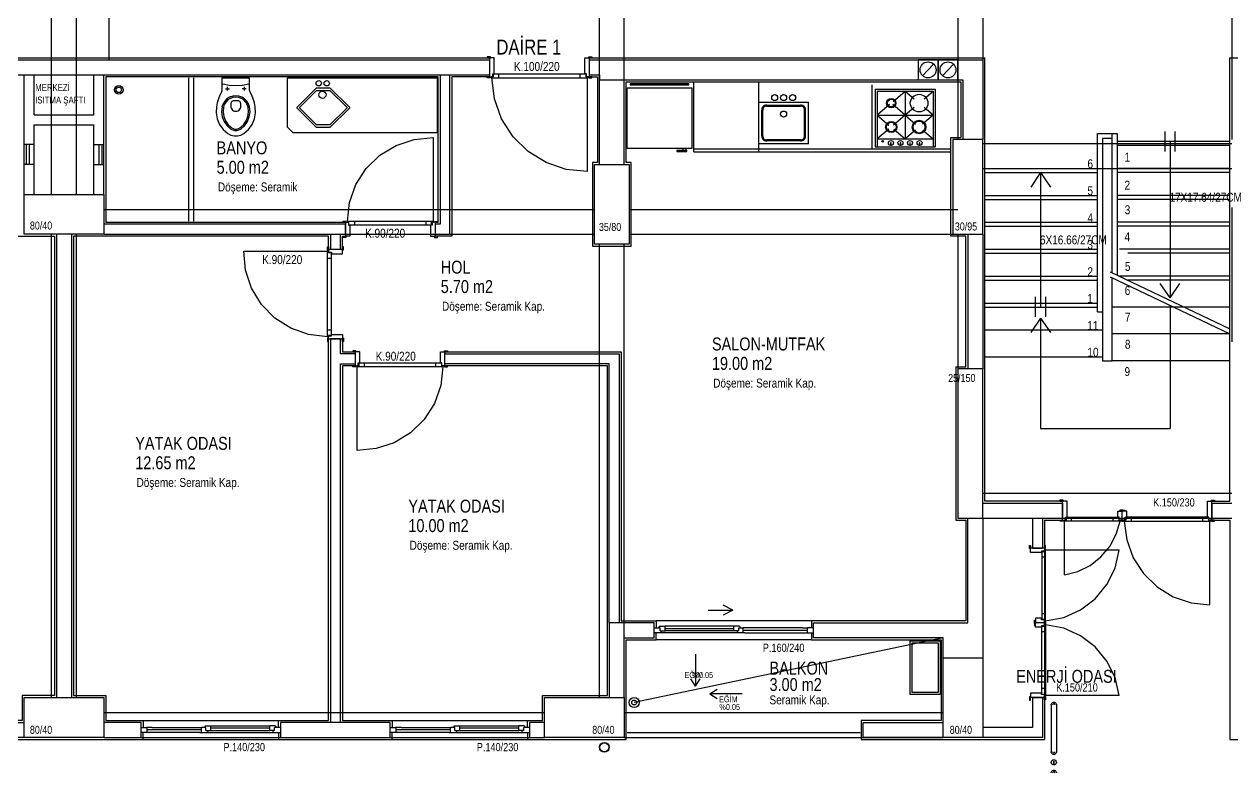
# Model space of a CAD drawing. Header units: centimetres. Extents: x 0 to 13208, y -30 to 2970.
# Drawn here: x 1680 to 2286, y 1142 to 1518 of the extents above; entities that cross this region are included whole.
import ezdxf

# ---------------------------------------------------------------- set-up
doc = ezdxf.new("R2010")
doc.units = ezdxf.units.CM
doc.layers.add('SCOTT-MIMARI', color=8, linetype='CONTINUOUS')
doc.styles.get("Standard").update_dxf_attribs({"font": 'arial.ttf', "width": 0.8})

msp = doc.modelspace()

# ---------------------------------------------------------------- linework, layer by layer
at = {"layer": 'SCOTT-MIMARI'}
for p, q in [((1912.02, 1501.8), (1912.02, 1501.22)), ((1913.58, 1501.8), (1912.02, 1501.8)), ((1912.02, 1501.22), (1913.58, 1501.22)), ((1915.55, 1501.22), (1913.3, 1501.22)), ((1913.3, 1491.72), (1913.3, 1501.22)), ((1913.58, 1501.22), (1913.58, 1501.8)), ((1915.55, 1493.22), (1915.55, 1501.22)), ((1961.05, 1501.22), (1963.3, 1501.22)), ((1961.05, 1493.22), (1961.05, 1501.22)), ((1963.01, 1501.22), (1963.01, 1501.8)), ((1963.01, 1501.8), (1964.57, 1501.8)), ((1964.57, 1501.22), (1963.01, 1501.22)), ((1963.3, 1491.72), (1963.3, 1501.22)), ((1964.57, 1501.8), (1964.57, 1501.22)), ((1912.05, 1491.72), (1913.58, 1491.72)), ((1912.05, 1491.24), (1912.05, 1491.72)), ((1913.3, 1491.72), (1914.8, 1491.72)), ((1913.58, 1491.72), (1913.58, 1491.24)), ((1914.3, 1491.72), (1914.3, 1491.22)), ((1915.06, 1491.7), (1914.3, 1491.7)), ((1914.8, 1491.72), (1914.8, 1493.22)), ((1914.8, 1493.22), (1915.55, 1493.22)), ((1961.54, 1493.16), (1915.06, 1493.16)), ((1915.06, 1493.16), (1915.06, 1491.7)), ((1917.87, 1491.22), (1917.87, 1493.16)), ((1958.72, 1491.22), (1958.72, 1493.16)), ((1961.8, 1493.22), (1961.05, 1493.22)), ((1961.54, 1493.16), (1961.54, 1491.7)), ((1961.54, 1491.7), (1962.29, 1491.7)), ((1961.8, 1491.72), (1961.8, 1493.22)), ((1963.3, 1491.72), (1961.8, 1491.72)), ((1962.29, 1491.72), (1962.29, 1491.22)), ((1964.55, 1491.72), (1963.01, 1491.72)), ((1963.01, 1491.72), (1963.01, 1491.24)), ((1964.55, 1491.24), (1964.55, 1491.72)), ((1778.93, 1491.22), (1792.67, 1491.22)), ((1778.93, 1484.93), (1778.93, 1491.22)), ((1780.61, 1485.72), (1782.57, 1485.72)), ((1781.53, 1486.66), (1781.53, 1484.81)), ((1790.98, 1485.72), (1789.02, 1485.72)), ((1790.06, 1486.66), (1790.06, 1484.81)), ((1792.67, 1484.93), (1792.67, 1491.22)), ((1913.58, 1491.24), (1912.05, 1491.24)), ((1914.3, 1491.22), (1962.29, 1491.22)), ((1962.29, 1444.23), (1962.29, 1491.22)), ((1963.01, 1491.24), (1964.55, 1491.24)), ((1982.25, 1455.8), (1982.25, 1486.3)), ((1982.25, 1486.3), (2014.75, 1486.3)), ((2013.25, 1488.3), (1983.75, 1488.3)), ((1983.75, 1488.3), (1983.75, 1487.8)), ((1983.75, 1487.8), (2013.25, 1487.8)), ((2013.25, 1487.8), (2013.25, 1488.3)), ((2014.75, 1486.3), (2014.75, 1455.8)), ((2106.81, 1485.55), (2106.81, 1456.55)), ((2106.81, 1485.55), (2136.81, 1485.55)), ((1786.88, 1479.67), (1784.71, 1479.67)), ((2107.81, 1484.55), (2135.81, 1484.55)), ((2107.81, 1484.55), (2107.81, 1456.55)), ((2115.71, 1479.33), (2121.81, 1484.55)), ((2121.81, 1484.55), (2126.29, 1480.71)), ((2121.81, 1484.55), (2121.81, 1460.55)), ((2131.33, 1480.71), (2135.81, 1484.55)), ((2135.81, 1484.55), (2135.81, 1460.55)), ((2048.3, 1458.05), (2048.3, 1479.05)), ((2048.3, 1479.05), (2073.3, 1479.05)), ((2049.8, 1462.05), (2049.8, 1475.05)), ((2050.3, 1462.05), (2050.3, 1475.05)), ((2052.3, 1477.55), (2069.3, 1477.55)), ((2052.3, 1477.05), (2069.3, 1477.05)), ((2071.3, 1462.05), (2071.3, 1475.05)), ((2071.8, 1462.05), (2071.8, 1475.05)), ((2073.3, 1458.05), (2073.3, 1479.05)), ((2114.02, 1477.87), (2107.81, 1472.55)), ((2121.81, 1472.55), (2115.69, 1477.8)), ((2126.29, 1476.4), (2121.81, 1472.55)), ((2135.81, 1472.55), (2131.33, 1476.4)), ((2107.81, 1472.55), (2113.65, 1467.54)), ((2107.81, 1472.55), (2135.81, 1472.55)), ((2121.81, 1472.55), (2115.96, 1467.54)), ((2121.81, 1472.55), (2127.04, 1468.07)), ((2135.81, 1472.55), (2130.5, 1468)), ((1884.79, 1461.22), (1884.79, 1419.22)), ((2113.57, 1465.49), (2107.81, 1460.55)), ((2116.13, 1465.43), (2121.81, 1460.55)), ((2126.96, 1464.96), (2121.81, 1460.55)), ((2130.7, 1464.93), (2135.81, 1460.55)), ((2010.25, 1455.8), (2010.25, 1454.8)), ((2011.75, 1455.8), (2011.75, 1454.8)), ((2073.3, 1458.05), (2048.3, 1458.05)), ((2069.3, 1460.05), (2052.3, 1460.05)), ((2069.3, 1459.55), (2052.3, 1459.55)), ((2106.81, 1456.55), (2136.81, 1456.55)), ((2107.81, 1460.55), (2135.81, 1460.55)), ((2114.79, 1458.54), (2114.52, 1458.54)), ((2114.52, 1458.54), (2114.52, 1457.31)), ((2114.79, 1457.31), (2114.79, 1458.54)), ((2119.58, 1458.54), (2119.31, 1458.54)), ((2119.31, 1458.54), (2119.31, 1457.31)), ((2119.58, 1457.31), (2119.58, 1458.54)), ((2124.38, 1458.54), (2124.11, 1458.54)), ((2124.11, 1458.54), (2124.11, 1457.31)), ((2124.38, 1457.31), (2124.38, 1458.54)), ((2129.17, 1458.54), (2128.9, 1458.54)), ((2128.9, 1458.54), (2128.9, 1457.31)), ((2129.17, 1457.31), (2129.17, 1458.54)), ((2135.81, 1460.55), (2135.81, 1456.55)), ((2284.8, 1459.22), (2228.3, 1459.22)), ((2284.8, 1457.22), (2228.3, 1457.22)), ((2007.25, 1454.8), (2007.25, 1454.3)), ((2012.25, 1454.8), (2007.25, 1454.8)), ((2007.25, 1454.3), (2012.25, 1454.3)), ((2012.25, 1454.3), (2012.25, 1454.8)), ((2015.8, 1454.05), (2144.3, 1454.05)), ((2161.8, 1445.72), (2218.3, 1445.72)), ((2161.8, 1443.72), (2218.3, 1443.72)), ((2284.8, 1445.72), (2228.3, 1445.72)), ((2284.8, 1443.72), (2228.3, 1443.72)), ((2161.8, 1432.22), (2218.3, 1432.22)), ((2284.8, 1432.22), (2228.3, 1432.22)), ((2161.8, 1430.22), (2218.3, 1430.22)), ((2284.8, 1430.22), (2228.3, 1430.22)), ((1841.08, 1419.21), (1839.55, 1419.21)), ((1839.55, 1419.21), (1839.55, 1418.72)), ((1839.55, 1418.72), (1841.08, 1418.72)), ((1840.8, 1418.72), (1842.3, 1418.72)), ((1840.8, 1418.72), (1840.8, 1411.72)), ((1841.08, 1418.72), (1841.08, 1419.21)), ((1841.8, 1419.22), (1884.79, 1419.22)), ((1841.8, 1418.72), (1841.8, 1419.22)), ((1842.56, 1418.75), (1841.8, 1418.75)), ((1842.3, 1418.72), (1842.3, 1417.22)), ((1842.56, 1417.29), (1842.56, 1418.75)), ((1845.37, 1419.22), (1845.37, 1417.29)), ((1881.22, 1419.22), (1881.22, 1417.29)), ((1884.04, 1418.75), (1884.79, 1418.75)), ((1884.04, 1417.29), (1884.04, 1418.75)), ((1884.3, 1418.72), (1884.3, 1417.22)), ((1885.8, 1418.72), (1884.3, 1418.72)), ((1884.79, 1418.72), (1884.79, 1419.22)), ((1885.51, 1419.21), (1887.05, 1419.21)), ((1885.51, 1418.72), (1885.51, 1419.21)), ((1887.05, 1418.72), (1885.51, 1418.72)), ((1885.8, 1418.72), (1885.8, 1411.72)), ((1887.05, 1419.21), (1887.05, 1418.72)), ((2161.8, 1418.72), (2218.3, 1418.72)), ((2284.8, 1418.72), (2228.3, 1418.72)), ((1842.3, 1417.22), (1843.05, 1417.22)), ((1884.04, 1417.29), (1842.56, 1417.29)), ((1843.05, 1417.22), (1843.05, 1411.72)), ((1884.3, 1417.22), (1883.55, 1417.22)), ((1883.55, 1417.22), (1883.55, 1411.72)), ((2161.8, 1416.72), (2218.3, 1416.72)), ((2284.8, 1416.72), (2228.3, 1416.72)), ((1839.87, 1406.5), (1839.3, 1406.5)), ((1839.3, 1406.5), (1839.3, 1404.94)), ((1839.52, 1411.15), (1839.52, 1411.72)), ((1839.52, 1411.72), (1841.08, 1411.72)), ((1841.08, 1411.15), (1839.52, 1411.15)), ((1839.87, 1404.94), (1839.87, 1406.5)), ((1843.05, 1411.72), (1840.8, 1411.72)), ((1841.08, 1411.72), (1841.08, 1411.15)), ((1883.55, 1411.72), (1885.8, 1411.72)), ((1885.51, 1411.72), (1885.51, 1411.15)), ((1887.07, 1411.72), (1885.51, 1411.72)), ((1885.51, 1411.15), (1887.07, 1411.15)), ((1887.07, 1411.15), (1887.07, 1411.72)), ((1789.8, 1404.22), (1831.8, 1404.22)), ((1831.8, 1361.23), (1831.8, 1404.22)), ((1832.3, 1404.22), (1831.8, 1404.22)), ((1831.8, 1400.65), (1833.73, 1400.65)), ((1831.81, 1404.94), (1831.81, 1406.47)), ((1831.81, 1406.47), (1832.3, 1406.47)), ((1832.3, 1404.94), (1831.81, 1404.94)), ((1832.27, 1403.47), (1832.27, 1404.22)), ((1833.73, 1403.47), (1832.27, 1403.47)), ((1832.3, 1406.47), (1832.3, 1404.94)), ((1832.3, 1405.22), (1839.3, 1405.22)), ((1832.3, 1405.22), (1832.3, 1403.72)), ((1832.3, 1403.72), (1833.8, 1403.72)), ((1833.73, 1403.47), (1833.73, 1361.98)), ((1833.8, 1403.72), (1833.8, 1402.97)), ((1833.8, 1402.97), (1839.3, 1402.97)), ((1839.3, 1402.97), (1839.3, 1405.22)), ((1839.3, 1404.94), (1839.87, 1404.94)), ((2161.8, 1405.22), (2218.3, 1405.22)), ((2161.8, 1403.22), (2218.3, 1403.22)), ((2284.8, 1405.22), (2229.34, 1405.22)), ((2284.8, 1403.22), (2233.53, 1403.22)), ((2161.8, 1391.72), (2218.3, 1391.72)), ((2161.8, 1389.72), (2218.3, 1389.72)), ((2284.8, 1391.72), (2229.34, 1391.72)), ((2284.8, 1389.72), (2233.53, 1389.72)), ((2161.8, 1378.22), (2218.3, 1378.22)), ((2161.8, 1376.22), (2218.3, 1376.22)), ((2284.8, 1376.22), (2225.8, 1376.22)), ((1831.8, 1364.8), (1833.73, 1364.8)), ((2161.8, 1364.72), (2220.8, 1364.72)), ((1832.3, 1361.23), (1831.8, 1361.23)), ((1831.81, 1360.51), (1831.81, 1358.98)), ((1832.3, 1360.51), (1831.81, 1360.51)), ((1831.81, 1358.98), (1832.3, 1358.98)), ((1833.73, 1361.98), (1832.27, 1361.98)), ((1832.27, 1361.98), (1832.27, 1361.23)), ((1832.3, 1360.22), (1832.3, 1361.72)), ((1832.3, 1361.72), (1833.8, 1361.72)), ((1832.3, 1358.98), (1832.3, 1360.51)), ((1832.3, 1360.22), (1839.3, 1360.22)), ((1833.8, 1362.47), (1839.3, 1362.47)), ((1833.8, 1361.72), (1833.8, 1362.47)), ((1839.3, 1362.47), (1839.3, 1360.22)), ((1839.3, 1360.51), (1839.87, 1360.51)), ((1839.3, 1358.95), (1839.3, 1360.51)), ((1839.87, 1358.95), (1839.3, 1358.95)), ((1839.87, 1360.51), (1839.87, 1358.95)), ((2284.8, 1362.72), (2225.8, 1362.72)), ((1844.52, 1354.3), (1844.52, 1353.72)), ((1846.08, 1354.3), (1844.52, 1354.3)), ((1844.52, 1353.72), (1846.08, 1353.72)), ((1848.05, 1353.72), (1845.8, 1353.72)), ((1845.8, 1346.72), (1845.8, 1353.72)), ((1846.08, 1353.72), (1846.08, 1354.3)), ((1848.05, 1348.22), (1848.05, 1353.72)), ((1888.55, 1353.72), (1890.8, 1353.72)), ((1888.55, 1348.22), (1888.55, 1353.72)), ((1890.51, 1353.72), (1890.51, 1354.3)), ((1890.51, 1354.3), (1892.07, 1354.3)), ((1892.07, 1353.72), (1890.51, 1353.72)), ((1890.8, 1346.72), (1890.8, 1353.72)), ((1892.07, 1354.3), (1892.07, 1353.72)), ((1844.55, 1346.72), (1846.08, 1346.72)), ((1844.55, 1346.24), (1844.55, 1346.72)), ((1846.08, 1346.24), (1844.55, 1346.24)), ((1845.8, 1346.72), (1847.3, 1346.72)), ((1846.08, 1346.72), (1846.08, 1346.24)), ((1846.8, 1346.72), (1846.8, 1346.22)), ((1847.56, 1346.7), (1846.8, 1346.7)), ((1889.79, 1346.22), (1846.8, 1346.22)), ((1846.8, 1304.23), (1846.8, 1346.22)), ((1847.3, 1348.22), (1848.05, 1348.22)), ((1847.3, 1346.72), (1847.3, 1348.22)), ((1847.56, 1348.16), (1889.04, 1348.16)), ((1847.56, 1348.16), (1847.56, 1346.7)), ((1850.37, 1346.22), (1850.37, 1348.16)), ((1886.22, 1346.22), (1886.22, 1348.16)), ((1889.3, 1348.22), (1888.55, 1348.22)), ((1889.04, 1348.16), (1889.04, 1346.7)), ((1889.04, 1346.7), (1889.79, 1346.7)), ((1889.3, 1346.72), (1889.3, 1348.22)), ((1890.8, 1346.72), (1889.3, 1346.72)), ((1889.79, 1346.72), (1889.79, 1346.22)), ((1892.05, 1346.72), (1890.51, 1346.72)), ((1890.51, 1346.72), (1890.51, 1346.24)), ((1890.51, 1346.24), (1892.05, 1346.24)), ((1892.05, 1346.24), (1892.05, 1346.72)), ((2161.8, 1351.22), (2220.8, 1351.22)), ((2284.8, 1349.22), (2225.8, 1349.22)), ((2201.08, 1279.3), (2199.52, 1279.3)), ((2199.52, 1279.3), (2199.52, 1278.72)), ((2201.08, 1278.72), (2201.08, 1279.3)), ((2275.51, 1278.72), (2275.51, 1279.3)), ((2275.51, 1279.3), (2277.07, 1279.3)), ((2277.07, 1279.3), (2277.07, 1278.72)), ((2199.52, 1278.72), (2201.08, 1278.72)), ((2200.8, 1269.22), (2200.8, 1278.72)), ((2203.05, 1278.72), (2200.8, 1278.72)), ((2203.05, 1270.72), (2203.05, 1278.72)), ((2228.55, 1270.72), (2228.55, 1273.72)), ((2228.55, 1273.72), (2230.8, 1273.72)), ((2229.52, 1274.3), (2229.52, 1273.72)), ((2231.08, 1274.3), (2229.52, 1274.3)), ((2229.52, 1273.72), (2231.08, 1273.72)), ((2230.51, 1274.3), (2232.07, 1274.3)), ((2230.51, 1273.72), (2230.51, 1274.3)), ((2232.07, 1273.72), (2230.51, 1273.72)), ((2233.05, 1273.72), (2230.8, 1273.72)), ((2230.8, 1269.22), (2230.8, 1273.72)), ((2230.8, 1269.22), (2230.8, 1273.72)), ((2231.08, 1273.72), (2231.08, 1274.3)), ((2232.07, 1274.3), (2232.07, 1273.72)), ((2233.05, 1270.72), (2233.05, 1273.72)), ((2273.55, 1278.72), (2275.8, 1278.72)), ((2273.55, 1270.72), (2273.55, 1278.72)), ((2277.07, 1278.72), (2275.51, 1278.72)), ((2275.8, 1269.22), (2275.8, 1278.72)), ((2199.55, 1268.74), (2199.55, 1269.22)), ((2199.55, 1269.22), (2201.08, 1269.22)), ((2201.08, 1268.74), (2199.55, 1268.74)), ((2200.8, 1269.22), (2202.3, 1269.22)), ((2201.08, 1269.22), (2201.08, 1268.74)), ((2201.8, 1269.22), (2201.8, 1268.72)), ((2202.56, 1269.2), (2201.8, 1269.2)), ((2201.8, 1241.73), (2201.8, 1268.72)), ((2229.79, 1268.72), (2201.8, 1268.72)), ((2202.3, 1269.22), (2202.3, 1270.72)), ((2202.3, 1270.72), (2203.05, 1270.72)), ((2202.56, 1270.66), (2202.56, 1269.2)), ((2202.56, 1270.66), (2229.04, 1270.66)), ((2205.37, 1268.72), (2205.37, 1270.66)), ((2226.22, 1268.72), (2226.22, 1270.66)), ((2229.3, 1270.72), (2228.55, 1270.72)), ((2229.04, 1270.66), (2229.04, 1269.2)), ((2229.04, 1269.2), (2229.79, 1269.2)), ((2229.3, 1269.22), (2229.3, 1270.72)), ((2230.8, 1269.22), (2229.3, 1269.22)), ((2229.55, 1269.22), (2231.08, 1269.22)), ((2229.55, 1268.74), (2229.55, 1269.22)), ((2231.08, 1268.74), (2229.55, 1268.74)), ((2229.79, 1269.22), (2229.79, 1268.72)), ((2230.51, 1269.22), (2230.51, 1268.74)), ((2232.05, 1269.22), (2230.51, 1269.22)), ((2230.51, 1268.74), (2232.05, 1268.74)), ((2230.8, 1269.22), (2232.3, 1269.22)), ((2231.08, 1269.22), (2231.08, 1268.74)), ((2231.8, 1269.22), (2231.8, 1268.72)), ((2232.56, 1269.2), (2231.8, 1269.2)), ((2231.8, 1268.72), (2274.79, 1268.72)), ((2232.05, 1268.74), (2232.05, 1269.22)), ((2232.3, 1269.22), (2232.3, 1270.72)), ((2232.3, 1270.72), (2233.05, 1270.72)), ((2274.04, 1270.66), (2232.56, 1270.66)), ((2232.56, 1270.66), (2232.56, 1269.2)), ((2235.37, 1268.72), (2235.37, 1270.66)), ((2271.22, 1268.72), (2271.22, 1270.66)), ((2274.3, 1270.72), (2273.55, 1270.72)), ((2274.04, 1270.66), (2274.04, 1269.2)), ((2274.04, 1269.2), (2274.79, 1269.2)), ((2274.3, 1269.22), (2274.3, 1270.72)), ((2275.8, 1269.22), (2274.3, 1269.22)), ((2274.79, 1269.22), (2274.79, 1268.72)), ((2274.79, 1226.73), (2274.79, 1268.72)), ((2277.05, 1269.22), (2275.51, 1269.22)), ((2275.51, 1269.22), (2275.51, 1268.74)), ((2275.51, 1268.74), (2277.05, 1268.74)), ((2277.05, 1268.74), (2277.05, 1269.22)), ((2184.22, 1256.5), (2184.8, 1256.5)), ((2184.22, 1254.94), (2184.22, 1256.5)), ((2184.8, 1254.94), (2184.22, 1254.94)), ((2184.8, 1256.5), (2184.8, 1254.94)), ((2184.8, 1252.97), (2184.8, 1255.22)), ((2191.8, 1255.22), (2184.8, 1255.22)), ((2191.8, 1256.47), (2191.8, 1254.94)), ((2192.29, 1256.47), (2191.8, 1256.47)), ((2191.8, 1255.22), (2191.8, 1253.72)), ((2191.8, 1254.94), (2192.29, 1254.94)), ((2192.29, 1254.94), (2192.29, 1256.47)), ((2190.3, 1252.97), (2184.8, 1252.97)), ((2190.3, 1253.72), (2190.3, 1252.97)), ((2191.8, 1253.72), (2190.3, 1253.72)), ((2190.37, 1253.47), (2190.37, 1219.48)), ((2190.37, 1253.47), (2191.82, 1253.47)), ((2192.3, 1250.65), (2190.37, 1250.65)), ((2191.8, 1254.22), (2192.3, 1254.22)), ((2191.82, 1253.47), (2191.82, 1254.22)), ((2192.3, 1218.73), (2192.3, 1254.22)), ((2229.29, 1254.22), (2192.3, 1254.22)), ((2186.72, 1217.44), (2186.72, 1219)), ((2186.72, 1219), (2187.3, 1219)), ((2187.3, 1219.97), (2187.3, 1217.72)), ((2190.3, 1219.97), (2187.3, 1219.97)), ((2187.3, 1219), (2187.3, 1217.44)), ((2190.3, 1219.22), (2190.3, 1219.97)), ((2191.8, 1219.22), (2190.3, 1219.22)), ((2192.3, 1222.3), (2190.37, 1222.3)), ((2190.37, 1219.48), (2191.82, 1219.48)), ((2191.8, 1217.72), (2191.8, 1219.22)), ((2192.29, 1218.97), (2191.8, 1218.97)), ((2191.8, 1218.97), (2191.8, 1217.44)), ((2191.8, 1218.73), (2192.3, 1218.73)), ((2191.82, 1219.48), (2191.82, 1218.73)), ((2192.29, 1217.44), (2192.29, 1218.97)), ((1995.8, 1215.22), (1998.8, 1215.22)), ((1999.55, 1212.72), (1995.8, 1212.72)), ((1998.48, 1215.97), (2001.3, 1215.97)), ((1998.8, 1213.72), (1998.8, 1215.22)), ((1998.8, 1213.72), (2001.3, 1213.72)), ((1999.55, 1212.72), (1999.55, 1213.72)), ((2035.8, 1215.97), (2001.3, 1215.97)), ((2001.3, 1213.72), (2001.3, 1215.97)), ((2001.3, 1214.85), (2035.8, 1214.85)), ((2035.8, 1213.72), (2001.3, 1213.72)), ((2038.61, 1215.97), (2035.8, 1215.97)), ((2035.8, 1213.72), (2035.8, 1215.97)), ((2038.3, 1213.72), (2035.8, 1213.72)), ((2037.55, 1213.72), (2037.55, 1212.72)), ((2041.3, 1212.72), (2037.55, 1212.72)), ((2038.3, 1215.22), (2040.55, 1215.22)), ((2038.3, 1213.72), (2038.3, 1215.22)), ((2070.3, 1215.22), (2040.55, 1215.22)), ((2040.55, 1212.72), (2040.55, 1215.22)), ((2040.55, 1213.97), (2072.8, 1213.97)), ((2041.3, 1212.72), (2075.8, 1212.72)), ((2070.3, 1215.22), (2073.11, 1215.22)), ((2072.8, 1212.72), (2072.8, 1215.22)), ((2075.8, 1215.22), (2072.8, 1215.22)), ((2187.3, 1218.01), (2186.72, 1218.01)), ((2186.72, 1218.01), (2186.72, 1216.45)), ((2187.3, 1217.44), (2186.72, 1217.44)), ((2186.72, 1216.45), (2187.3, 1216.45)), ((2187.3, 1216.45), (2187.3, 1218.01)), ((2191.8, 1217.72), (2187.3, 1217.72)), ((2191.8, 1217.72), (2187.3, 1217.72)), ((2187.3, 1215.47), (2187.3, 1217.72)), ((2190.3, 1215.47), (2187.3, 1215.47)), ((2190.3, 1216.22), (2190.3, 1215.47)), ((2191.8, 1216.22), (2190.3, 1216.22)), ((2190.37, 1215.97), (2191.82, 1215.97)), ((2190.37, 1181.98), (2190.37, 1215.97)), ((2192.3, 1213.15), (2190.37, 1213.15)), ((2191.8, 1216.48), (2191.8, 1218.01)), ((2191.8, 1218.01), (2192.29, 1218.01)), ((2191.8, 1217.72), (2191.8, 1216.22)), ((2191.8, 1217.44), (2192.29, 1217.44)), ((2191.8, 1216.72), (2192.3, 1216.72)), ((2192.29, 1216.48), (2191.8, 1216.48)), ((2191.82, 1215.97), (2191.82, 1216.72)), ((2192.29, 1218.01), (2192.29, 1216.48)), ((2192.3, 1216.72), (2192.3, 1181.23)), ((2190.3, 1182.47), (2184.8, 1182.47)), ((2184.8, 1182.47), (2184.8, 1180.22)), ((2190.3, 1181.72), (2190.3, 1182.47)), ((2192.3, 1184.8), (2190.37, 1184.8)), ((2184.22, 1180.51), (2184.22, 1178.95)), ((2184.8, 1180.51), (2184.22, 1180.51)), ((2184.22, 1178.95), (2184.8, 1178.95)), ((2184.8, 1178.95), (2184.8, 1180.51)), ((2191.8, 1180.22), (2184.8, 1180.22)), ((2191.8, 1181.72), (2190.3, 1181.72)), ((2190.37, 1181.98), (2191.82, 1181.98)), ((2191.8, 1180.22), (2191.8, 1181.72)), ((2191.8, 1181.23), (2192.3, 1181.23)), ((2191.8, 1180.51), (2192.29, 1180.51)), ((2191.8, 1178.98), (2191.8, 1180.51)), ((2192.29, 1178.98), (2191.8, 1178.98)), ((2191.82, 1181.98), (2191.82, 1181.23)), ((2192.29, 1180.51), (2192.29, 1178.98)), ((2229.29, 1181.23), (2192.3, 1181.23)), ((2195.11, 1176.54), (2195.11, 1152.92)), ((2197.74, 1176.54), (2197.74, 1152.92)), ((1738.3, 1165.22), (1741.3, 1165.22)), ((1743.8, 1165.22), (1740.98, 1165.22)), ((1741.3, 1162.72), (1741.3, 1165.22)), ((1743.8, 1165.22), (1768.55, 1165.22)), ((1770.8, 1165.22), (1768.55, 1165.22)), ((1768.55, 1162.72), (1768.55, 1165.22)), ((1770.48, 1165.97), (1773.3, 1165.97)), ((1770.8, 1163.72), (1770.8, 1165.22)), ((1773.3, 1165.97), (1802.8, 1165.97)), ((1773.3, 1163.72), (1773.3, 1165.97)), ((1802.8, 1164.85), (1773.3, 1164.85)), ((1805.61, 1165.97), (1802.8, 1165.97)), ((1802.8, 1163.72), (1802.8, 1165.97)), ((1808.3, 1165.22), (1805.3, 1165.22)), ((1805.3, 1163.72), (1805.3, 1165.22)), ((1863.3, 1165.22), (1866.3, 1165.22)), ((1868.8, 1165.22), (1865.98, 1165.22)), ((1866.3, 1162.72), (1866.3, 1165.22)), ((1868.8, 1165.22), (1893.55, 1165.22)), ((1895.8, 1165.22), (1893.55, 1165.22)), ((1893.55, 1162.72), (1893.55, 1165.22)), ((1895.48, 1165.97), (1898.3, 1165.97)), ((1895.8, 1163.72), (1895.8, 1165.22)), ((1898.3, 1165.97), (1927.8, 1165.97)), ((1898.3, 1163.72), (1898.3, 1165.97)), ((1927.8, 1164.85), (1898.3, 1164.85)), ((1930.61, 1165.97), (1927.8, 1165.97)), ((1927.8, 1163.72), (1927.8, 1165.97)), ((1933.3, 1165.22), (1930.3, 1165.22)), ((1930.3, 1163.72), (1930.3, 1165.22)), ((1767.8, 1162.72), (1738.3, 1162.72)), ((1768.55, 1163.97), (1741.3, 1163.97)), ((1767.8, 1162.72), (1771.55, 1162.72)), ((1770.8, 1163.72), (1773.3, 1163.72)), ((1771.55, 1163.72), (1771.55, 1162.72)), ((1773.3, 1163.72), (1802.8, 1163.72)), ((1805.3, 1163.72), (1802.8, 1163.72)), ((1804.55, 1162.72), (1804.55, 1163.72)), ((1804.55, 1162.72), (1808.3, 1162.72)), ((1892.8, 1162.72), (1863.3, 1162.72)), ((1893.55, 1163.97), (1866.3, 1163.97)), ((1892.8, 1162.72), (1896.55, 1162.72)), ((1895.8, 1163.72), (1898.3, 1163.72)), ((1896.55, 1163.72), (1896.55, 1162.72)), ((1898.3, 1163.72), (1927.8, 1163.72)), ((1930.3, 1163.72), (1927.8, 1163.72)), ((1929.55, 1162.72), (1929.55, 1163.72)), ((1929.55, 1162.72), (1933.3, 1162.72))]:
    msp.add_line(p, q, dxfattribs=at)
for points in [[(1693.3, 1432.72), (1693.3, 1632.72)], [(1705.8, 1432.72), (1705.8, 1632.72)], [(1968.3, 1447.72), (1968.3, 1617.72)], [(1980.8, 1447.72), (1980.8, 1617.72)], [(1722.07, 1565.22), (1722.07, 1500.22)], [(2148.3, 1565.22), (2148.3, 1460.22)], [(2160.8, 1565.22), (2160.8, 1460.22)], [(2285.8, 1565.22), (2285.8, 1460.22)], [(1485.8, 1501.22), (1913.3, 1501.22)], [(1485.8, 1500.22), (1913.3, 1500.22)], [(1913.3, 1492.72), (1913.3, 1500.22)], [(1963.3, 1501.22), (2161.8, 1501.22)], [(1963.3, 1500.22), (2160.8, 1500.22), (2160.8, 1460.22)], [(1963.3, 1492.72), (1963.3, 1500.22)], [(2138.3, 1490.22), (2138.3, 1500.22), (2128.3, 1500.22), (2128.3, 1490.22), (2138.3, 1490.22)], [(2136.01, 1498.16), (2130.58, 1492.29)], [(2148.3, 1490.22), (2148.3, 1500.22), (2138.3, 1500.22), (2138.3, 1490.22), (2148.3, 1490.22)], [(2146.01, 1498.16), (2140.58, 1492.29)], [(2200.8, 1278.72), (2161.8, 1278.72), (2161.8, 1501.22)], [(2275.8, 1278.72), (2284.8, 1278.72), (2284.8, 1501.22)], [(2284.8, 1501.22), (2503.3, 1501.22)], [(1485.8, 1492.72), (1913.3, 1492.72)], [(1679.55, 1432.72), (1679.55, 1492.72)], [(1684.55, 1472.72), (1684.55, 1492.72)], [(1714.55, 1472.72), (1714.55, 1492.72)], [(1719.55, 1432.72), (1719.55, 1492.72)], [(1885.8, 1418.72), (1887.3, 1418.72), (1887.3, 1491.72), (1720.55, 1491.72), (1720.55, 1418.72), (1840.8, 1418.72)], [(1888.3, 1492.72), (1888.3, 1417.72), (1885.8, 1417.72), (1885.8, 1412.72), (1893.3, 1412.72), (1893.3, 1492.72)], [(1913.3, 1491.72), (1894.3, 1491.72), (1894.3, 1411.72), (1885.8, 1411.72)], [(1962.76, 1491.43), (1962.46, 1491.43), (1962.76, 1491.43)], [(1963.3, 1492.72), (1968.3, 1492.72), (1968.3, 1490.22), (2150.8, 1490.22)], [(1963.3, 1491.72), (1967.3, 1491.72), (1967.3, 1448.72), (1964.8, 1448.72), (1964.8, 1406.72), (1984.3, 1406.72), (1984.3, 1448.72), (1981.8, 1448.72), (1981.8, 1489.22), (2149.8, 1489.22), (2149.8, 1461.22)], [(1762.05, 1491.22), (1762.05, 1419.22)], [(1764.55, 1491.22), (1764.55, 1419.22)], [(1779.31, 1488.3), (1782.52, 1487.57), (1785.8, 1487.32), (1789.08, 1487.57), (1792.29, 1488.3)], [(1886.8, 1463.72), (1814.59, 1463.72), (1811.8, 1466.52), (1811.8, 1491.22), (1886.8, 1491.22), (1886.8, 1463.72), (1886.8, 1463.72)], [(1816.56, 1476.04), (1816.56, 1476.49), (1826.36, 1486.29), (1833.06, 1486.29), (1842.86, 1476.49), (1842.86, 1476.04), (1833.06, 1466.24), (1826.36, 1466.24), (1816.56, 1476.04)], [(1962.29, 1444.23), (1951.71, 1445.3), (1941.63, 1448.7), (1932.56, 1454.26), (1924.96, 1461.71), (1919.21, 1470.66), (1915.59, 1480.66), (1914.3, 1491.22)], [(1968.3, 1447.72), (1968.3, 1490.22)], [(1980.8, 1447.72), (1980.8, 1490.22)], [(2015.8, 1454.05), (2015.8, 1489.22)], [(2048.3, 1454.05), (2048.3, 1489.22)], [(2105.11, 1487.72), (2105.11, 1455.55)], [(2136.81, 1485.55), (2136.81, 1456.55)], [(2150.8, 1490.22), (2150.8, 1460.22)], [(1778.78, 1484.38), (1777.84, 1482.56), (1777.07, 1480.67), (1776.48, 1478.71), (1776.07, 1476.7)], [(1778.78, 1484.38), (1778.84, 1484.51), (1778.89, 1484.65), (1778.92, 1484.79), (1778.93, 1484.93)], [(1785.8, 1482.26), (1784.22, 1482.07), (1782.71, 1481.54), (1781.36, 1480.69), (1780.23, 1479.56), (1779.39, 1478.2), (1778.86, 1476.7)], [(1785.8, 1481.54), (1784.38, 1481.38), (1783.02, 1480.9), (1781.81, 1480.13), (1780.79, 1479.11), (1780.03, 1477.89), (1779.56, 1476.54)], [(1784.71, 1479.67), (1784.41, 1479.64), (1784.11, 1479.54), (1783.85, 1479.37), (1783.63, 1479.15), (1783.47, 1478.88), (1783.37, 1478.59)], [(1792.73, 1476.7), (1792.21, 1478.2), (1791.36, 1479.56), (1790.23, 1480.69), (1788.88, 1481.54), (1787.38, 1482.07), (1785.79, 1482.26)], [(1792.04, 1476.54), (1791.56, 1477.89), (1790.8, 1479.11), (1789.79, 1480.13), (1788.57, 1480.9), (1787.22, 1481.38), (1785.79, 1481.54)], [(1788.22, 1478.59), (1788.12, 1478.88), (1787.96, 1479.15), (1787.74, 1479.37), (1787.48, 1479.54), (1787.19, 1479.64), (1786.88, 1479.67)], [(1792.67, 1484.93), (1792.68, 1484.79), (1792.71, 1484.65), (1792.75, 1484.51), (1792.82, 1484.38)], [(1795.53, 1476.7), (1795.12, 1478.71), (1794.53, 1480.67), (1793.76, 1482.56), (1792.82, 1484.38)], [(1817.9, 1476.04), (1817.9, 1476.49), (1826.36, 1484.95), (1833.06, 1484.95), (1841.52, 1476.49), (1841.52, 1476.04), (1833.06, 1467.58), (1826.36, 1467.58), (1817.9, 1476.04)], [(1776.09, 1476.8), (1775.92, 1473.71), (1776.45, 1470.66), (1777.65, 1467.81), (1779.46, 1465.3), (1781.78, 1463.26)], [(1778.87, 1476.71), (1778.65, 1474.18), (1779.03, 1471.67), (1779.96, 1469.31), (1781.42, 1467.23), (1783.31, 1465.54)], [(1779.57, 1476.57), (1779.37, 1474.21), (1779.72, 1471.86), (1780.59, 1469.65), (1781.95, 1467.71), (1783.72, 1466.13)], [(1783.37, 1478.59), (1783.29, 1478.16), (1783.24, 1477.72), (1783.23, 1477.29), (1783.24, 1476.85)], [(1783.23, 1477.06), (1783.29, 1476.49), (1783.48, 1475.96), (1783.78, 1475.47), (1784.18, 1475.07), (1784.67, 1474.76), (1785.21, 1474.57), (1785.77, 1474.5)], [(1785.82, 1474.5), (1786.39, 1474.57), (1786.93, 1474.76), (1787.41, 1475.07), (1787.81, 1475.47), (1788.12, 1475.96), (1788.3, 1476.49), (1788.37, 1477.06)], [(1787.87, 1466.13), (1789.64, 1467.71), (1791, 1469.65), (1791.88, 1471.86), (1792.23, 1474.21), (1792.03, 1476.57)], [(1788.36, 1476.85), (1788.37, 1477.29), (1788.35, 1477.72), (1788.3, 1478.16), (1788.22, 1478.59)], [(1788.29, 1465.54), (1790.18, 1467.23), (1791.63, 1469.31), (1792.57, 1471.67), (1792.94, 1474.18), (1792.73, 1476.71)], [(1789.82, 1463.26), (1792.14, 1465.3), (1793.94, 1467.81), (1795.14, 1470.66), (1795.67, 1473.71), (1795.51, 1476.8)], [(2052.3, 1477.55), (2051.74, 1477.49), (2051.21, 1477.31), (2050.74, 1477.01), (2050.34, 1476.61), (2050.05, 1476.14), (2049.86, 1475.61), (2049.8, 1475.05)], [(2052.3, 1477.05), (2051.85, 1477), (2051.43, 1476.86), (2051.05, 1476.62), (2050.73, 1476.3), (2050.5, 1475.92), (2050.35, 1475.5), (2050.3, 1475.05)], [(2071.8, 1475.05), (2071.73, 1475.61), (2071.55, 1476.14), (2071.25, 1476.61), (2070.86, 1477.01), (2070.38, 1477.31), (2069.85, 1477.49), (2069.3, 1477.55)], [(2071.3, 1475.05), (2071.25, 1475.5), (2071.1, 1475.92), (2070.86, 1476.3), (2070.54, 1476.62), (2070.17, 1476.86), (2069.74, 1477), (2069.3, 1477.05)], [(1684.55, 1472.72), (1714.55, 1472.72)], [(1684.55, 1432.72), (1684.55, 1467.72)], [(1684.55, 1467.72), (1714.55, 1467.72)], [(1714.55, 1432.72), (1714.55, 1467.72)], [(1781.78, 1463.26), (1783.3, 1462.51), (1784.95, 1462.12), (1786.64, 1462.12), (1788.3, 1462.51), (1789.82, 1463.26)], [(1783.31, 1465.54), (1784.25, 1465.09), (1785.27, 1464.85), (1786.32, 1464.85), (1787.34, 1465.09), (1788.29, 1465.54)], [(1783.69, 1466.15), (1784.49, 1465.76), (1785.35, 1465.56), (1786.24, 1465.56), (1787.11, 1465.76), (1787.91, 1466.15)], [(1841.8, 1419.22), (1842.91, 1428.7), (1846.13, 1437.68), (1851.28, 1445.7), (1858.1, 1452.37), (1866.25, 1457.33), (1875.3, 1460.33), (1884.79, 1461.22)], [(2049.8, 1462.05), (2049.86, 1461.5), (2050.05, 1460.97), (2050.34, 1460.49), (2050.74, 1460.1), (2051.21, 1459.8), (2051.74, 1459.62), (2052.3, 1459.55)], [(2050.3, 1462.05), (2050.35, 1461.61), (2050.5, 1461.19), (2050.73, 1460.81), (2051.05, 1460.49), (2051.43, 1460.25), (2051.85, 1460.1), (2052.3, 1460.05)], [(2069.3, 1460.05), (2069.74, 1460.1), (2070.17, 1460.25), (2070.54, 1460.49), (2070.86, 1460.81), (2071.1, 1461.19), (2071.25, 1461.61), (2071.3, 1462.05)], [(2069.3, 1459.55), (2069.85, 1459.62), (2070.38, 1459.8), (2070.86, 1460.1), (2071.25, 1460.49), (2071.55, 1460.97), (2071.73, 1461.5), (2071.8, 1462.05)], [(2147.3, 1346.22), (2152.3, 1346.22), (2152.3, 1411.72), (2144.8, 1411.72), (2144.8, 1461.22), (2149.8, 1461.22)], [(2218.3, 1373.72), (2218.3, 1463.22), (2225.8, 1463.22)], [(2225.8, 1393.42), (2225.8, 1463.22), (2228.3, 1463.22), (2228.3, 1392.22)], [(2252.25, 1454.33), (2252.25, 1464.36)], [(2257.34, 1454.33), (2257.34, 1464.36)], [(1684.55, 1457.72), (1679.55, 1457.72)], [(1680.55, 1457.72), (1680.55, 1447.72)], [(1682.05, 1457.72), (1682.05, 1447.72)], [(1714.55, 1457.72), (1719.55, 1457.72)], [(1717.05, 1457.72), (1717.05, 1447.72)], [(1718.55, 1457.72), (1718.55, 1447.72)], [(2014.75, 1455.8), (1982.25, 1455.8)], [(2015.8, 1455.55), (2144.3, 1455.55)], [(2145.8, 1412.72), (2160.8, 1412.72), (2160.8, 1460.22), (2145.8, 1460.22), (2145.8, 1412.72)], [(2160.8, 1458.22), (2285.8, 1458.22)], [(2225.8, 1460.72), (2220.8, 1460.72), (2220.8, 1373.72)], [(2254.8, 1459.22), (2254.8, 1380.74)], [(1684.55, 1447.72), (1679.55, 1447.72)], [(1714.55, 1447.72), (1719.55, 1447.72)], [(1965.8, 1447.72), (1983.3, 1447.72), (1983.3, 1407.72), (1965.8, 1407.72), (1965.8, 1447.72)], [(2160.8, 1445.72), (2285.8, 1445.72)], [(2189.8, 1443.72), (2184.87, 1436.42)], [(2189.8, 1443.72), (2189.8, 1376.22)], [(2189.8, 1443.72), (2194.72, 1436.42)], [(1679.55, 1432.72), (1719.55, 1432.72), (1719.55, 1412.72), (1679.55, 1412.72), (1679.55, 1432.72)], [(1719.55, 1425.22), (1965.8, 1425.22)], [(1983.3, 1425.22), (2148.3, 1425.22)], [(2285.8, 1426.22), (2285.8, 1358.72)], [(1885.26, 1419.02), (1884.96, 1419.02), (1885.26, 1419.02)], [(1693.3, 1180.22), (1693.3, 1412.72)], [(1695.8, 1412.72), (1695.8, 1180.22)], [(1703.3, 1412.72), (1703.3, 1180.22)], [(1705.8, 1180.22), (1705.8, 1412.72)], [(1719.55, 1412.72), (1833.3, 1412.72), (1833.3, 1405.22), (1838.3, 1405.22), (1838.3, 1412.72), (1840.8, 1412.72), (1840.8, 1417.72), (1719.55, 1417.72)], [(1719.55, 1412.72), (1965.8, 1412.72)], [(1983.3, 1412.72), (2148.3, 1412.72)], [(2148.3, 1412.72), (2148.3, 1345.22)], [(2153.3, 1412.72), (2153.3, 1345.22)], [(2160.8, 1412.72), (2160.8, 1345.22)], [(1566.8, 1405.22), (1566.8, 1411.72), (1694.8, 1411.72), (1694.8, 1181.22), (1678.55, 1181.22), (1678.55, 1168.72), (1659.8, 1168.72), (1659.8, 1165.22)], [(1832.3, 1405.22), (1832.3, 1411.72), (1704.3, 1411.72), (1704.3, 1181.22), (1720.55, 1181.22), (1720.55, 1168.72), (1739.3, 1168.72), (1739.3, 1165.22)], [(1839.3, 1405.22), (1839.3, 1411.72), (1840.8, 1411.72)], [(1968.3, 1180.22), (1968.3, 1407.72)], [(1980.8, 1180.22), (1980.8, 1407.72)], [(1831.8, 1361.23), (1822.32, 1362.34), (1813.34, 1365.55), (1805.32, 1370.7), (1798.65, 1377.53), (1793.69, 1385.67), (1790.69, 1394.73), (1789.8, 1404.22)], [(1832, 1404.69), (1832, 1404.38), (1832, 1404.69)], [(2220.8, 1373.72), (2220.8, 1349.22), (2225.8, 1349.22), (2225.8, 1390.92)], [(2224.74, 1393.93), (2284.8, 1365.22)], [(2224.74, 1391.43), (2284.8, 1362.72)], [(2254.8, 1380.74), (2249.87, 1388.04)], [(2254.8, 1380.74), (2259.72, 1388.04)], [(2187.25, 1371.33), (2187.25, 1381.36)], [(2192.34, 1371.33), (2192.34, 1381.36)], [(2254.8, 1377.06), (2254.8, 1315.22)], [(2189.8, 1370.65), (2184.87, 1363.35)], [(2189.8, 1370.65), (2189.8, 1315.22), (2254.8, 1315.22)], [(2189.8, 1370.65), (2194.72, 1363.35)], [(2218.3, 1373.72), (2220.8, 1373.72)], [(1807.3, 1165.22), (1807.3, 1168.72), (1832.3, 1168.72), (1832.3, 1360.22)], [(1838.3, 1167.72), (1838.3, 1347.72), (1845.8, 1347.72), (1845.8, 1352.72), (1838.3, 1352.72), (1838.3, 1360.22), (1833.3, 1360.22), (1833.3, 1167.72)], [(1839.3, 1360.22), (1839.3, 1353.72), (1845.8, 1353.72)], [(1890.8, 1353.72), (1979.3, 1353.72), (1979.3, 1218.72), (1996.8, 1218.72), (1996.8, 1215.22)], [(1973.3, 1217.72), (1973.3, 1347.72), (1890.8, 1347.72), (1890.8, 1352.72), (1978.3, 1352.72), (1978.3, 1217.72)], [(1845.8, 1346.72), (1839.3, 1346.72), (1839.3, 1168.72), (1864.3, 1168.72), (1864.3, 1165.22)], [(1846.33, 1346.43), (1846.64, 1346.43), (1846.33, 1346.43)], [(1889.79, 1346.22), (1888.68, 1336.75), (1885.47, 1327.77), (1880.32, 1319.74), (1873.5, 1313.08), (1865.35, 1308.12), (1856.3, 1305.12), (1846.8, 1304.23)], [(1932.3, 1165.22), (1932.3, 1168.72), (1939.8, 1168.72), (1939.8, 1181.22), (1972.3, 1181.22), (1972.3, 1346.72), (1890.8, 1346.72)], [(2147.3, 1346.22), (2147.3, 1269.22), (2152.3, 1269.22), (2152.3, 1218.72), (2074.8, 1218.72), (2074.8, 1215.22)], [(2148.3, 1270.22), (2160.8, 1270.22), (2160.8, 1345.22), (2148.3, 1345.22), (2148.3, 1270.22)], [(2160.8, 1282.72), (2285.8, 1282.72)], [(2160.8, 1277.72), (2200.8, 1277.72)], [(2200.8, 1277.72), (2200.8, 1270.22)], [(2275.8, 1277.72), (2285.8, 1277.72)], [(2275.8, 1277.72), (2275.8, 1270.22)], [(2140.8, 1200.22), (2140.8, 1210.22), (2075.8, 1210.22), (2075.8, 1217.72), (2153.3, 1217.72), (2153.3, 1270.22)], [(2160.8, 1270.22), (2200.8, 1270.22)], [(2160.8, 1270.22), (2285.8, 1270.22)], [(2160.8, 1270.22), (2160.8, 1200.22)], [(2185.8, 1270.22), (2185.8, 1255.22)], [(2190.8, 1270.22), (2190.8, 1255.22)], [(2191.8, 1269.22), (2191.8, 1159.22)], [(2191.8, 1269.22), (2200.8, 1269.22)], [(2201.33, 1268.93), (2201.64, 1268.93), (2201.33, 1268.93)], [(2201.8, 1241.73), (2208.46, 1243.49), (2214.63, 1246.56), (2220.06, 1250.81), (2224.5, 1256.07), (2227.8, 1262.13), (2229.79, 1268.72)], [(2231.8, 1268.72), (2233.03, 1259.31), (2236.31, 1250.39), (2241.47, 1242.42), (2248.27, 1235.78), (2256.36, 1230.81), (2265.35, 1227.74), (2274.79, 1226.73)], [(2275.26, 1268.93), (2274.96, 1268.93), (2275.26, 1268.93)], [(2275.8, 1270.22), (2285.8, 1270.22)], [(2275.8, 1269.22), (2284.8, 1269.22), (2284.8, 1159.22), (2331.8, 1159.22), (2331.8, 1162.72)], [(2185.8, 1255.22), (2190.8, 1255.22)], [(2192.09, 1254.69), (2192.09, 1254.38), (2192.09, 1254.69)], [(2192.3, 1218.73), (2201.39, 1220.44), (2209.85, 1224.19), (2217.22, 1229.78), (2223.11, 1236.91), (2227.21, 1245.21), (2229.29, 1254.22)], [(2035.37, 1224.07), (2030.37, 1226.57)], [(2074.8, 1218.72), (1996.8, 1218.72)], [(2022.87, 1224.07), (2035.37, 1224.07)], [(2035.37, 1224.07), (2030.37, 1221.57)], [(1932.3, 1162.72), (1932.3, 1159.22), (1981.8, 1159.22), (1981.8, 1209.22), (1996.8, 1209.22), (1996.8, 1212.72)], [(1980.8, 1180.22), (1980.8, 1210.22), (1995.8, 1210.22), (1995.8, 1217.72), (1973.3, 1217.72), (1973.3, 1180.22)], [(1998.48, 1215.97), (1998.05, 1215.22)], [(2037.55, 1212.72), (1999.55, 1212.72)], [(2038.61, 1215.97), (2039.05, 1215.22)], [(2074.8, 1212.72), (2074.8, 1209.22), (2139.8, 1209.22), (2139.8, 1168.72), (2099.8, 1168.72), (2099.8, 1159.22), (2191.8, 1159.22)], [(2229.29, 1181.23), (2227.21, 1190.24), (2223.11, 1198.54), (2217.22, 1205.67), (2209.85, 1211.26), (2201.39, 1215.01), (2192.3, 1216.72)], [(2140.8, 1210.22), (1985.8, 1177.72)], [(2074.8, 1209.22), (1996.8, 1209.22)], [(2139.3, 1181.72), (2124.3, 1181.72), (2124.3, 1208.72), (2139.3, 1208.72), (2139.3, 1181.72)], [(2138.3, 1182.72), (2125.3, 1182.72), (2125.3, 1207.72), (2138.3, 1207.72), (2138.3, 1182.72)], [(2016.51, 1202), (2016.51, 1185.84)], [(2140.8, 1200.22), (2160.8, 1200.22), (2160.8, 1160.22), (2140.8, 1160.22), (2140.8, 1200.22)], [(2016.51, 1185.84), (2014.18, 1189.54)], [(2016.51, 1185.84), (2018.85, 1189.54)], [(2023.77, 1182.03), (2027.47, 1184.37)], [(1679.55, 1180.22), (1719.55, 1180.22), (1719.55, 1160.22), (1679.55, 1160.22), (1679.55, 1180.22)], [(1940.8, 1180.22), (1980.8, 1180.22), (1980.8, 1160.22), (1940.8, 1160.22), (1940.8, 1180.22)], [(2039.93, 1182.03), (2023.77, 1182.03)], [(2023.77, 1182.03), (2027.47, 1179.7)], [(2190.8, 1180.22), (2190.8, 1160.22), (2160.8, 1160.22)], [(2185.8, 1180.22), (2185.8, 1165.22), (2160.8, 1165.22)], [(2185.8, 1180.22), (2190.8, 1180.22)], [(2192.09, 1180.76), (2192.09, 1181.06), (2192.09, 1180.76)], [(2195.11, 1176.54), (2195.14, 1176.81), (2195.22, 1177.07), (2195.36, 1177.31), (2195.54, 1177.52), (2195.77, 1177.68), (2196.02, 1177.79), (2196.29, 1177.85), (2196.56, 1177.85), (2196.83, 1177.79), (2197.08, 1177.68), (2197.3, 1177.52), (2197.48, 1177.31), (2197.62, 1177.07), (2197.71, 1176.81), (2197.74, 1176.54)], [(2195.77, 1176.54), (2196.42, 1177.2), (2197.08, 1176.54)], [(1719.55, 1172.72), (1940.8, 1172.72)], [(1980.8, 1172.72), (2140.8, 1172.72)], [(1679.55, 1160.22), (1660.8, 1160.22), (1660.8, 1167.72), (1679.55, 1167.72)], [(1719.55, 1160.22), (1738.3, 1160.22), (1738.3, 1167.72), (1719.55, 1167.72)], [(1739.3, 1168.72), (1807.3, 1168.72)], [(1770.48, 1165.97), (1770.05, 1165.22)], [(1805.61, 1165.97), (1806.05, 1165.22)], [(1808.3, 1167.72), (1808.3, 1160.22), (1863.3, 1160.22), (1863.3, 1167.72), (1808.3, 1167.72)], [(1864.3, 1168.72), (1932.3, 1168.72)], [(1895.48, 1165.97), (1895.05, 1165.22)], [(1930.61, 1165.97), (1931.05, 1165.22)], [(1940.8, 1167.72), (1933.3, 1167.72), (1933.3, 1160.22), (1940.8, 1160.22)], [(1933.3, 1167.72), (1933.3, 1160.22)], [(2140.8, 1160.22), (2100.8, 1160.22), (2100.8, 1167.72), (2140.8, 1167.72)], [(1659.8, 1162.72), (1659.8, 1159.22), (1739.3, 1159.22), (1739.3, 1162.72)], [(1719.55, 1160.22), (1940.8, 1160.22)], [(1739.3, 1159.22), (1807.3, 1159.22)], [(1771.55, 1162.72), (1804.55, 1162.72)], [(1807.3, 1162.72), (1807.3, 1159.22), (1864.3, 1159.22), (1864.3, 1162.72)], [(1807.3, 1162.72), (1807.3, 1159.22), (1864.3, 1159.22), (1864.3, 1162.72)], [(1864.3, 1159.22), (1932.3, 1159.22)], [(1896.55, 1162.72), (1929.55, 1162.72)], [(1980.8, 1160.22), (2140.8, 1160.22)], [(1982.3, 1162.72), (2099.3, 1162.72)], [(1982.3, 1160.22), (2099.3, 1160.22)], [(2197.74, 1152.92), (2197.71, 1152.64), (2197.62, 1152.38), (2197.48, 1152.14), (2197.3, 1151.94), (2197.08, 1151.78), (2196.83, 1151.67), (2196.56, 1151.61), (2196.29, 1151.61), (2196.02, 1151.67), (2195.77, 1151.78), (2195.54, 1151.94), (2195.36, 1152.14), (2195.22, 1152.38), (2195.14, 1152.64), (2195.11, 1152.92)], [(2196.42, 1152.26), (2195.77, 1152.92)], [(2197.08, 1152.92), (2196.42, 1152.26)], [(2196.42, 1147.01), (2196.42, 1148.32), (2196.42, 1147.01)], [(2195.11, 1142.42), (2195.14, 1142.69), (2195.22, 1142.95), (2195.36, 1143.19), (2195.54, 1143.39), (2195.77, 1143.55), (2196.02, 1143.66), (2196.29, 1143.72), (2196.56, 1143.72), (2196.83, 1143.66), (2197.08, 1143.55), (2197.3, 1143.39), (2197.48, 1143.19), (2197.62, 1142.95), (2197.71, 1142.69), (2197.74, 1142.42)], [(2195.77, 1142.42), (2196.42, 1143.07), (2197.08, 1142.42)]]:
    msp.add_lwpolyline(points, dxfattribs=at)
for centre, radius in [((2133.3, 1495.22), 4), ((2143.3, 1495.22), 4), ((1727.05, 1485.22), 2.12), ((1727.05, 1485.22), 1.38), ((1781.53, 1485.72), 0.413), ((1790.06, 1485.72), 0.413), ((1827.43, 1488.52), 1.34), ((1831.44, 1488.52), 1.34), ((1829.3, 1482.72), 1.78), ((2056.3, 1481.3), 1.5), ((2060.8, 1481.3), 1.5), ((2065.3, 1481.3), 1.5), ((2114.81, 1478.55), 2.31), ((2114.81, 1478.55), 1.92), ((2128.81, 1478.55), 4.42), ((2060.8, 1473.05), 1.5), ((2114.81, 1466.55), 2.81), ((2114.81, 1466.55), 2.42), ((2128.81, 1466.55), 3.42), ((2128.81, 1466.55), 3.02), ((2110.52, 1459.34), 0.375), ((2114.66, 1458.55), 1.25), ((2119.45, 1458.55), 1.25), ((2124.24, 1458.55), 1.25), ((2129.03, 1458.55), 1.25), ((1985.8, 1177.72), 2.5), ((1985.8, 1177.72), 1.25), ((1970.8, 1155.22), 2.5), ((1970.8, 1155.22), 2.25), ((2196.42, 1147.67), 1.31)]:
    msp.add_circle(centre, radius, dxfattribs=at)

# ---------------------------------------------------------------- texts
at = {"layer": 'SCOTT-MIMARI', "width": 0.8}
for s, height, p in [('DAİRE 1', 7.5, (1916.59, 1502.94)), ('K.100/220', 4.5, (1925.42, 1494.7)), ('MERKEZİ', 3.5, (1685.09, 1484.64)), ('ISITMA ŞAFTI', 3.5, (1685.09, 1478.37)), ('BANYO', 6.5, (1776.16, 1452.85)), ('5.00 m2', 6.5, (1776.16, 1443.1)), ('6', 4.5, (2213.32, 1445.85)), ('1', 4.5, (2232.02, 1449.21)), ('Döşeme: Seramik', 4.5, (1776.8, 1434.22)), ('5', 4.5, (2213.32, 1432.35)), ('2', 4.5, (2231.94, 1435.13)), ('17X17.64/27CM', 4.5, (2254.48, 1429.06)), ('3', 4.5, (2232.01, 1422.78)), ('80/40', 4, (1682.44, 1415.12)), ('30/95', 4, (2146.75, 1414.64)), ('4', 4.5, (2213.32, 1418.68)), ('K.90/220', 4.5, (1850.69, 1411.01)), ('35/80', 4, (1968.09, 1414.4)), ('4', 4.5, (2231.93, 1409.2)), ('6X16.66/27CM', 4.5, (2189.47, 1407.65)), ('3', 4.5, (2213.3, 1405.26)), ('K.90/220', 4.5, (1799.03, 1397.76)), ('HOL', 6.5, (1888.68, 1392.97)), ('2', 4.5, (2213.3, 1391.68)), ('5', 4.5, (2232.1, 1394.34)), ('5.70 m2', 6.5, (1888.68, 1383.23)), ('1', 4.5, (2213.22, 1378.18)), ('6', 4.5, (2232.01, 1382.28)), ('Döşeme: Seramik Kap.', 4.5, (1889.32, 1374.34)), ('7', 4.5, (2232.12, 1368.88)), ('11', 4.5, (2213.22, 1364.68)), ('SALON-MUTFAK', 6.5, (2024.8, 1354.42)), ('8', 4.5, (2232.11, 1355.28)), ('K.90/220', 4.5, (1856.01, 1349.27)), ('10', 4.5, (2213.3, 1351.26)), ('19.00 m2', 6.5, (2024.8, 1344.67)), ('9', 4.5, (2231.9, 1341.56)), ('Döşeme: Seramik Kap.', 4.5, (2025.44, 1335.78)), ('25/150', 4, (2143.4, 1338.61)), ('YATAK ODASI', 6.5, (1735.32, 1304.55)), ('12.65 m2', 6.5, (1735.32, 1294.8)), ('Döşeme: Seramik Kap.', 4.5, (1735.96, 1285.91)), ('YATAK ODASI', 6.5, (1872.42, 1273.01)), ('K.150/230', 4.096, (2246.28, 1276.1)), ('10.00 m2', 6.5, (1872.42, 1263.27)), ('Döşeme: Seramik Kap.', 4.5, (1873.06, 1254.38)), ('P.160/240', 4.096, (2050.36, 1203.15)), ('BALKON', 6.5, (2053.71, 1191.71)), ('ENERJİ ODASI', 6.5, (2177.54, 1187.6)), ('EĞİM', 3, (2011, 1189.97)), ('%%%0.05', 3, (2015, 1189.97)), ('3.00 m2', 6.5, (2053.71, 1183.5)), ('K.150/210', 4.096, (2197.62, 1183.24)), ('EĞİM', 3, (2028.36, 1177.84)), ('%%%0.05', 3, (2028.53, 1173.96)), ('Seramik Kap.', 4.5, (2053.71, 1176.79)), ('80/40', 4, (1682.44, 1162.01)), ('80/40', 4, (1964.73, 1162.01)), ('80/40', 4, (2144.19, 1162.01)), ('P.140/230', 4.096, (1779.58, 1153.29)), ('P.140/230', 4.096, (1906.77, 1153.29))]:
    msp.add_text(s, height=height, dxfattribs=at).set_placement(p)

doc.saveas('drawing.dxf')
